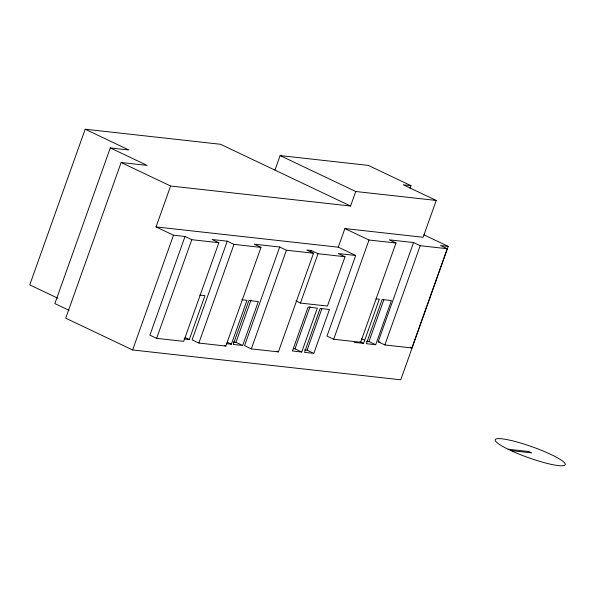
<?xml version="1.0" encoding="UTF-8"?>
<svg xmlns="http://www.w3.org/2000/svg" width="595" height="595" viewBox="0 0 595 595"><rect width="100%" height="100%" fill="white"/><g stroke="black" fill="none" stroke-linecap="round" stroke-linejoin="round"><path stroke-width="0.89" d="M350.574 206.026L170.609 186.012L156.046 226.918L338.265 247.185L344.892 228.562L423.127 237.264L436.232 200.456L355.743 191.501L350.574 206.026L220.552 144.28L85.182 129.219L29.75 284.893L57.804 298.214M85.182 129.219L128.914 149.992L110.291 147.917L54.859 303.584L69.087 310.345M110.291 147.917L147.121 165.41L121.142 162.517L65.718 318.184L132.625 349.964L400.755 379.788L448.251 246.397L423.9 234.832M132.625 349.964L173.495 235.204L185.03 236.483L191.776 239.688L218.848 242.701L183.714 341.366L156.641 338.354L149.903 335.149L185.03 236.483M156.641 338.354L191.776 239.688M184.108 338.957L189.299 339.529L204.933 295.641L199.734 295.061M260.982 247.386L233.984 244.381L227.245 241.176L192.111 339.842L198.856 343.047L225.847 346.052L260.982 247.386L254.236 244.181L279.695 247.014L286.44 250.22L313.528 253.232L278.393 351.898L251.313 348.886L244.567 345.68L279.695 247.014M198.856 343.047L233.984 244.381M274.942 170.111L280.119 155.585L368.283 165.388L410.974 185.662L410.059 188.228M226.212 343.635L231.366 344.215L246.999 300.319L241.838 299.746M233.396 341.999L235.977 342.281L250.993 300.111M242.693 345.472L258.319 301.576L248.866 300.527L233.24 344.423L242.693 345.472L235.977 342.281M251.313 348.886L286.44 250.22M310.657 252.258L311.274 250.525L318.02 253.73L345.003 256.728L327.436 306.061L300.453 303.063L295.953 300.929M300.453 303.063L318.02 253.73M293.32 348.663L295.008 348.849L310.025 306.678M301.725 352.039L317.351 308.143L308.069 307.109L292.442 351.005L301.725 352.039L295.008 348.849M304.566 349.912L307.094 350.195L321.806 308.879M313.81 353.385L329.444 309.489L320.162 308.455L304.528 352.352L313.81 353.385L307.094 350.195M338.265 247.185L355.706 255.471L327.005 336.086L333.676 339.254L360.659 342.251L395.995 243.013L389.323 239.845L413.54 242.537L420.211 245.705L447.247 248.717L411.904 347.956L384.868 344.951L378.197 341.783L413.54 242.537M333.676 339.254L369.012 240.016L395.995 243.013M354.285 342.348L363.582 343.382L379.312 299.203L375.936 298.824M366.438 341.262L368.974 341.545L383.782 299.962M375.69 344.728L391.421 300.549L382.124 299.516L366.394 343.694L375.69 344.728L368.974 341.545M384.868 344.951L420.211 245.705M410.974 185.662L403.291 184.807L436.232 200.456M448.251 246.397L440.575 245.549L447.247 248.717M227.245 241.176L212.103 239.495L218.848 242.701M311.274 250.525L306.782 250.026L313.528 253.232M355.706 255.471L338.257 253.53L345.003 256.728M378.197 341.783L380.026 341.984M508.071 449.232L528.814 451.538L531.632 452.877L510.882 450.571M280.119 155.585L355.743 191.501M344.892 228.562L369.012 240.016M121.142 162.517L170.609 186.012M410.238 347.16L411.904 347.956M156.046 226.918L173.495 235.204M361.329 338.681L364.69 340.273M360.228 341.79L363.582 343.382M276.898 351.184L278.393 351.898M227.171 342.222L231.366 344.215M224.352 345.338L225.847 346.052M185.105 337.543L189.299 339.529M513.262 451.657L505.906 448.169A37.128 5.742 19.6 0 1 517.643 442.167A37.128 5.742 19.6 0 1 565.176 464.74A37.128 5.742 19.6 0 1 513.262 451.657"/></g></svg>
